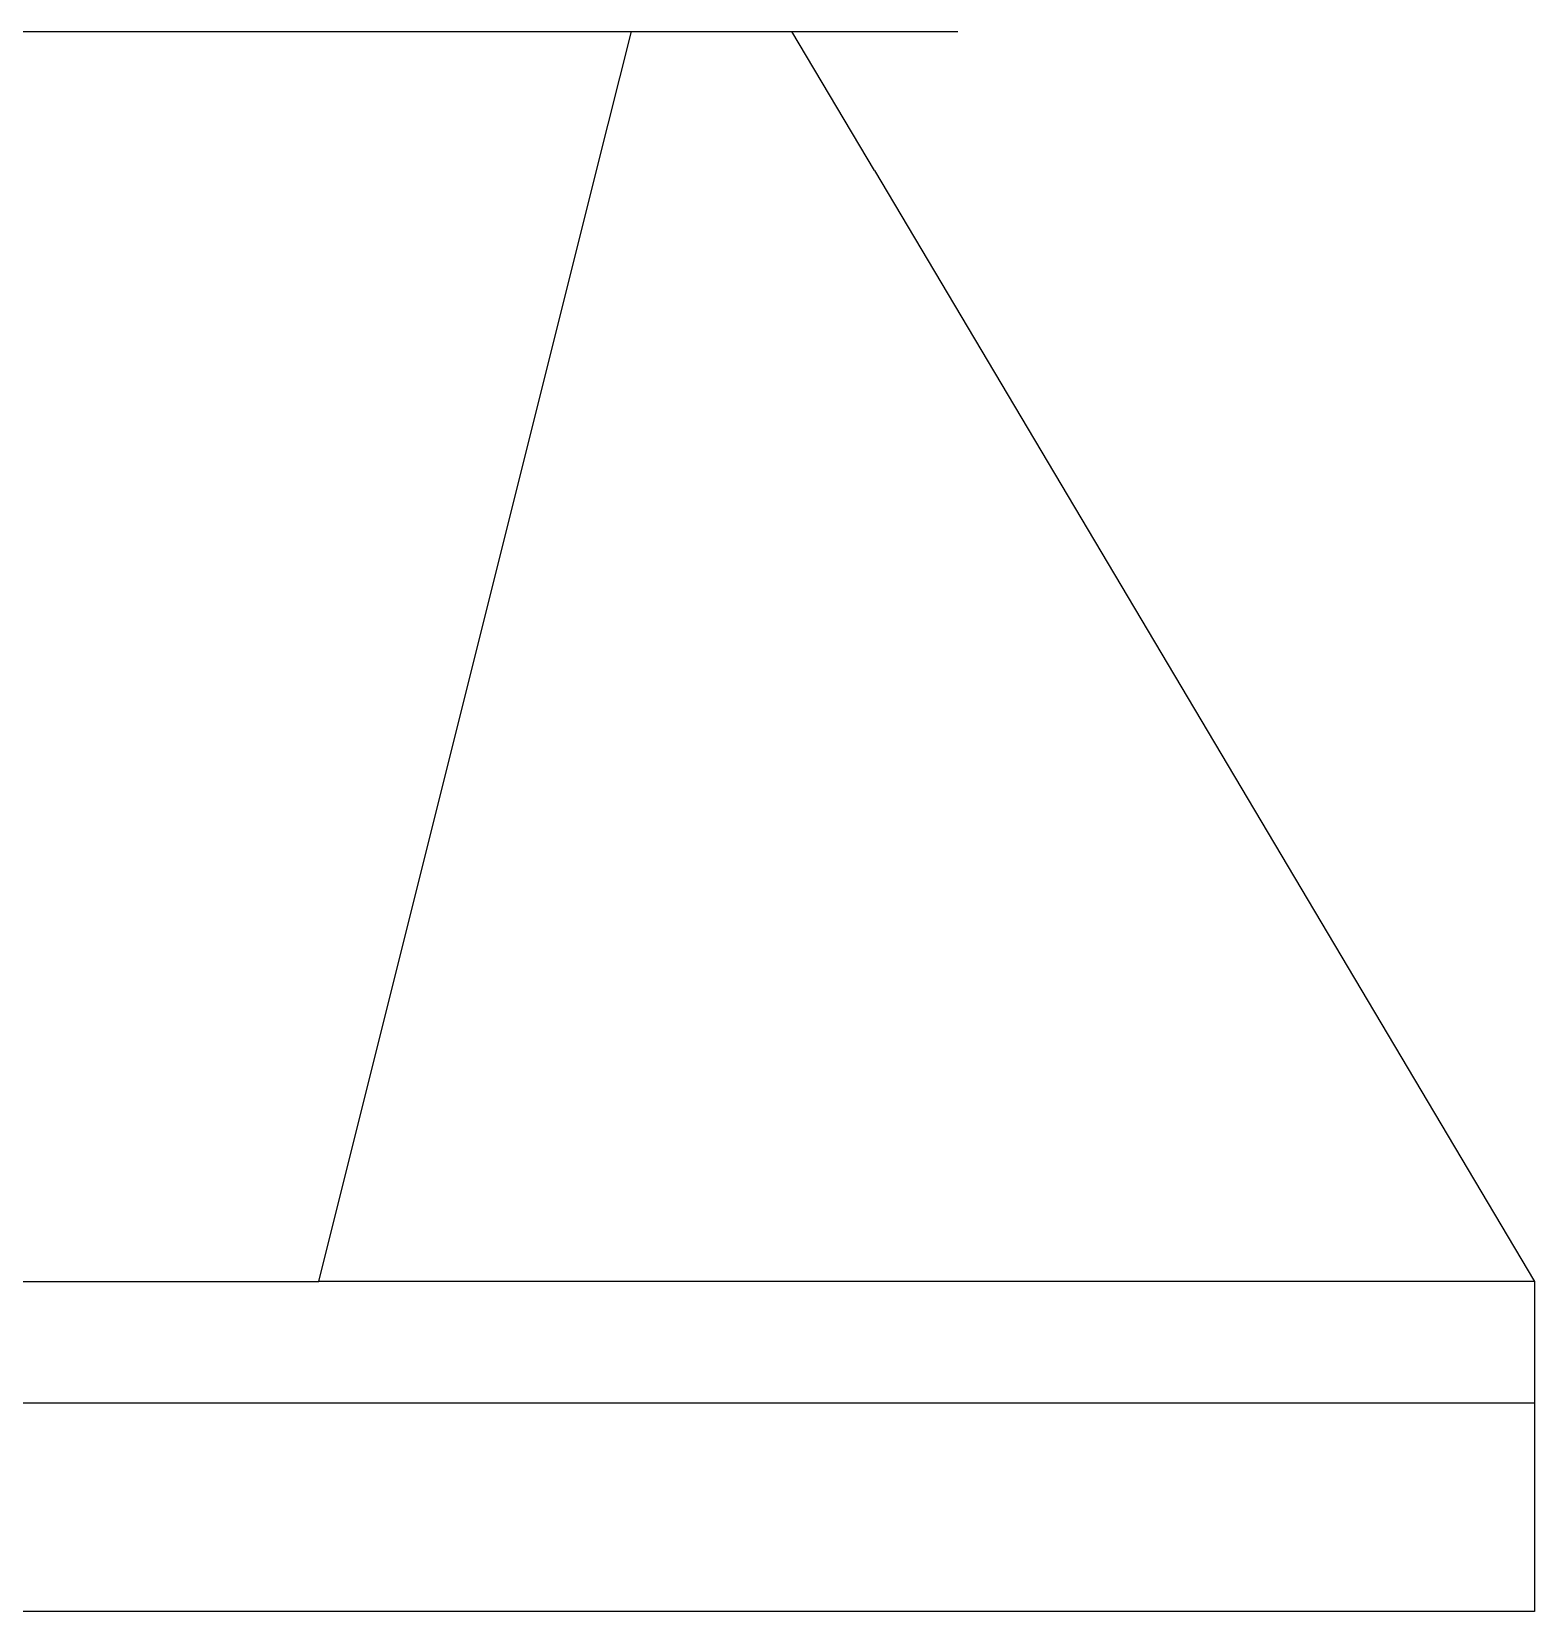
# Model space of a CAD drawing. Header units: millimetres. Extents: x -5657 to 14604, y -1609 to 2067.
# Drawn here: x 14171.4 to 14604.1, y 1388 to 1843 of the extents above; entities that cross this region are included whole.
import ezdxf

# ---------------------------------------------------------------- set-up
doc = ezdxf.new("R2010")
doc.units = ezdxf.units.MM
doc.layers.get('0').update_dxf_attribs({"color": 4})

msp = doc.modelspace()

# ---------------------------------------------------------------- linework, layer by layer
at = {"linetype": 'Continuous'}
for p, q in [((14024.11, 1843), (14438.11, 1843)), ((14334.11, 1803), (14344.11, 1843)), ((14414.11, 1803), (14390.36, 1843)), ((14024.11, 1483), (14254.11, 1483))]:
    msp.add_line(p, q, dxfattribs=at)
for p, q in [((14254.11, 1483), (14334.11, 1803)), ((14414.11, 1803), (14604.11, 1483)), ((14334.11, 1483), (14254.11, 1483)), ((14604.11, 1483), (14254.11, 1483)), ((14604.11, 1483), (14604.11, 1448)), ((14604.11, 1448), (13274.11, 1448)), ((14604.11, 1448), (14604.11, 1388)), ((14604.11, 1388), (13274.11, 1388))]:
    msp.add_line(p, q)

doc.saveas('drawing.dxf')
